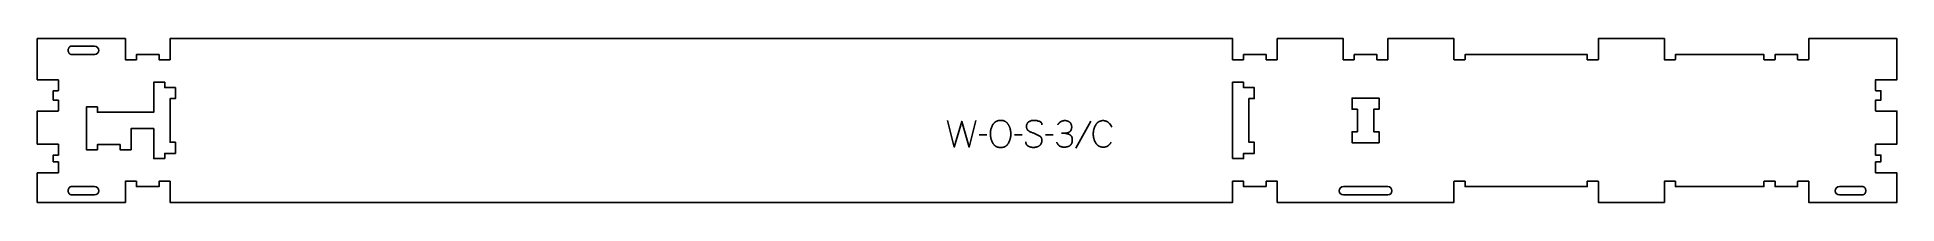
# Model space of a CAD drawing. Extents: x -1026 to 1073, y -93 to 93.
import ezdxf

# ---------------------------------------------------------------- set-up
doc = ezdxf.new("R2010")
doc.units = 0
for name, color, linetype in [('1_ANYTOOL_1MMDEEP_LABELS_S', 2, 'CONTINUOUS'), ('3_ANYTOOL_CUTTHROUGH_INSID', 4, 'CONTINUOUS'), ('4_ANYTOOL_CUTTHROUGH_OUTSI', 5, 'CONTINUOUS')]:
    doc.layers.add(name, color=color, linetype=linetype)

msp = doc.modelspace()

# ---------------------------------------------------------------- linework, layer by layer
at = {"layer": '1_ANYTOOL_1MMDEEP_LABELS_S'}
for p, q in [((45.6, -16.1), (36.9, -16.2)), ((85.7, -16.1), (76.9, -16.2)), ((120.7, -16.1), (111.9, -16.2)), ((163.2, -0.5), (146.1, -31.2))]:
    msp.add_line(p, q, dxfattribs=at)
for points in [[(1.3, 0), (9, -30), (17.4, -0.9), (25.9, -30), (33.4, 0)], [(107.9, -4.6), (107.9, -4.4), (107.9, -4.3), (107.9, -4.2), (107.9, -4.1), (107.9, -4), (107.9, -3.9), (107.9, -3.9), (107.8, -3.8), (107.8, -3.7), (107.8, -3.6), (107.8, -3.5), (107.8, -3.4), (107.8, -3.4), (107.7, -3.3), (107.7, -3.2), (107.7, -3.1), (107.7, -3), (107.6, -3), (107.6, -2.9), (107.6, -2.8), (107.5, -2.7), (107.5, -2.7), (107.5, -2.6), (107.4, -2.5), (107.4, -2.5), (107.3, -2.4), (107.3, -2.3), (107.2, -2.3), (107.2, -2.2), (107.1, -2.1), (107.1, -2.1), (107, -2), (107, -1.9), (106.9, -1.9), (106.9, -1.8), (106.8, -1.8), (106.8, -1.7), (106.7, -1.7), (106.6, -1.6), (106.6, -1.5), (106.5, -1.5), (106.4, -1.4), (106.4, -1.4), (106.3, -1.3), (106.2, -1.3), (106.1, -1.2), (106.1, -1.2), (106, -1.2), (105.9, -1.1), (105.8, -1.1), (105.7, -1), (105.6, -0.9), (105.4, -0.9), (105.2, -0.8), (105, -0.7), (104.8, -0.7), (104.6, -0.6), (103.8, -0.4), (103, -0.2), (102.2, 0), (101.5, 0.1), (101.1, 0.2), (100.7, 0.2), (100.3, 0.3), (100, 0.3), (99.6, 0.3), (99.2, 0.3), (98.9, 0.3), (98.5, 0.3), (98.3, 0.3), (98.1, 0.3), (97.9, 0.3), (97.8, 0.3), (97.6, 0.3), (97.4, 0.3), (97.2, 0.3), (97, 0.2), (96.8, 0.2), (96.6, 0.2), (96.5, 0.1), (96.3, 0.1), (96.1, 0), (95.9, 0), (95.7, -0.1), (95.6, -0.1), (95.4, -0.2), (95.2, -0.2), (95, -0.3), (94.9, -0.4), (94.7, -0.5), (94.5, -0.5), (94.4, -0.6), (94.2, -0.7), (94, -0.8), (93.9, -0.9), (93.7, -1), (93.5, -1.1), (93.4, -1.2), (93.2, -1.3), (93.1, -1.4), (92.9, -1.5), (92.8, -1.6), (92.6, -1.7), (92.5, -1.9), (92.3, -2), (92.2, -2.1), (92.1, -2.2), (91.9, -2.4), (91.8, -2.5), (91.7, -2.6), (91.6, -2.8), (91.5, -2.9), (91.4, -3.1), (91.3, -3.2), (91.2, -3.4), (91.1, -3.5), (91.1, -3.7), (91, -3.9), (90.9, -4), (90.8, -4.2), (90.8, -4.4), (90.7, -4.5), (90.7, -4.7), (90.6, -4.9), (90.6, -5.1), (90.5, -5.3), (90.5, -5.5), (90.5, -5.7), (90.5, -5.9), (90.5, -6.1), (90.4, -6.3), (90.4, -6.5), (90.4, -6.7), (90.4, -6.9), (90.4, -7.1), (90.5, -7.3), (90.5, -7.5), (90.5, -7.7), (90.5, -7.9), (90.6, -8.1), (90.6, -8.3), (90.7, -8.5), (90.7, -8.7), (90.8, -8.8), (90.8, -9), (90.9, -9.1), (90.9, -9.2), (90.9, -9.3), (91, -9.4), (91, -9.4), (91.1, -9.5), (91.1, -9.6), (91.1, -9.7), (91.2, -9.8), (91.2, -9.8), (91.3, -9.9), (91.3, -10), (91.4, -10.1), (91.4, -10.1), (91.5, -10.2), (91.5, -10.3), (91.6, -10.4), (91.6, -10.4), (91.7, -10.5), (91.8, -10.6), (91.8, -10.6), (91.9, -10.7), (92, -10.8), (92, -10.8), (92.2, -11), (92.3, -11.1), (92.4, -11.2), (92.6, -11.3), (92.8, -11.4), (92.9, -11.5), (93.1, -11.6), (93.3, -11.7), (94, -12.1), (94.7, -12.5), (95.5, -12.9), (96.2, -13.2), (97, -13.6), (97.8, -13.9), (98.6, -14.3), (99.4, -14.6), (100.3, -14.9), (101.1, -15.2), (101.8, -15.5), (102.6, -15.9), (103.4, -16.3), (104.1, -16.7), (104.8, -17.1), (105.5, -17.5), (105.6, -17.6), (105.8, -17.7), (106, -17.8), (106, -17.9), (106.1, -17.9), (106.2, -18), (106.2, -18.1), (106.3, -18.1), (106.4, -18.2), (106.4, -18.3), (106.5, -18.3), (106.6, -18.4), (106.6, -18.5), (106.7, -18.5), (106.8, -18.6), (106.8, -18.7), (106.9, -18.8), (106.9, -18.8), (107, -18.9), (107, -19), (107.1, -19.1), (107.1, -19.1), (107.2, -19.2), (107.2, -19.3), (107.3, -19.4), (107.3, -19.5), (107.3, -19.5), (107.4, -19.6), (107.4, -19.7), (107.5, -19.8), (107.5, -19.9), (107.5, -20), (107.6, -20.1), (107.6, -20.1), (107.6, -20.2), (107.6, -20.3), (107.7, -20.4), (107.7, -20.6), (107.8, -20.8), (107.8, -21), (107.8, -21.2), (107.9, -21.4), (107.9, -21.6), (107.9, -21.8), (107.9, -22), (107.9, -22.2), (107.9, -22.5), (107.9, -22.7), (107.9, -22.9), (107.9, -23.2), (107.8, -23.4), (107.8, -23.6), (107.8, -23.8), (107.7, -24), (107.7, -24.3), (107.6, -24.5), (107.6, -24.7), (107.5, -24.9), (107.4, -25.1), (107.4, -25.3), (107.3, -25.5), (107.2, -25.6), (107.1, -25.8), (107, -26), (106.9, -26.2), (106.8, -26.4), (106.7, -26.5), (106.6, -26.7), (106.5, -26.9), (106.4, -27), (106.2, -27.2), (106.1, -27.3), (106, -27.5), (105.8, -27.6), (105.7, -27.7), (105.5, -27.9), (105.4, -28), (105.2, -28.1), (105, -28.3), (104.9, -28.4), (104.7, -28.5), (104.3, -28.7), (104, -28.9), (103.6, -29.1), (103.2, -29.3), (102.9, -29.5), (102.5, -29.6), (102.1, -29.7), (101.9, -29.8), (101.7, -29.9), (101.5, -29.9), (101.3, -30), (101.1, -30), (100.9, -30.1), (100.7, -30.1), (100.5, -30.1), (100.1, -30.2), (99.7, -30.3), (99.3, -30.3), (98.9, -30.3), (98.5, -30.3), (98.1, -30.3), (97.7, -30.3), (97.3, -30.3), (96.9, -30.3), (96.5, -30.2), (96.1, -30.1), (95.7, -30.1), (95.3, -30), (94.9, -29.9), (94.6, -29.8), (94.2, -29.6), (93.8, -29.5), (93.5, -29.3), (93.1, -29.2), (92.8, -29), (92.4, -28.8), (92.3, -28.7), (92.1, -28.6), (92, -28.5), (91.8, -28.4), (91.7, -28.3), (91.5, -28.2), (91.4, -28), (91.2, -27.9), (91.1, -27.8), (91, -27.7), (90.9, -27.5), (90.8, -27.4), (90.7, -27.3), (90.7, -27.3), (90.6, -27.2), (90.6, -27.1), (90.5, -27.1), (90.5, -27), (90.4, -26.9), (90.4, -26.8), (90.3, -26.8), (90.3, -26.7), (90.3, -26.6), (90.2, -26.5), (90.2, -26.5), (90.2, -26.4), (90.1, -26.3), (90.1, -26.2), (90.1, -26.2), (90, -26.1), (90, -26), (90, -25.9), (89.9, -25.7), (89.9, -25.6), (89.8, -25.4), (89.8, -25.2), (89.8, -25.1), (89.7, -24.9), (89.7, -24.7), (89.7, -24.5), (89.7, -24.3), (89.7, -24.1)], [(125.7, -4.9), (125.9, -4.6), (126, -4.3), (126.2, -4), (126.4, -3.8), (126.6, -3.5), (126.7, -3.3), (126.9, -3), (127, -2.9), (127.1, -2.8), (127.2, -2.7), (127.4, -2.5), (127.5, -2.4), (127.6, -2.3), (127.7, -2.2), (127.8, -2.1), (127.9, -2), (128, -1.9), (128.1, -1.8), (128.3, -1.7), (128.4, -1.6), (128.5, -1.6), (128.6, -1.5), (128.7, -1.4), (128.9, -1.3), (129, -1.2), (129.1, -1.2), (129.2, -1.1), (129.4, -1), (129.5, -0.9), (129.6, -0.9), (129.8, -0.8), (129.9, -0.8), (130.1, -0.7), (130.2, -0.6), (130.3, -0.6), (130.5, -0.5), (130.6, -0.5), (130.8, -0.4), (130.9, -0.4), (131.2, -0.3), (131.5, -0.2), (131.9, -0.2), (132.2, -0.1), (132.5, -0.1), (132.8, 0), (133.2, 0), (133.5, 0), (133.9, 0), (134.1, 0), (134.3, 0), (134.5, 0), (134.7, 0), (134.9, 0), (135.1, -0.1), (135.3, -0.1), (135.5, -0.1), (135.7, -0.1), (135.9, -0.2), (136.1, -0.2), (136.2, -0.3), (136.4, -0.3), (136.6, -0.4), (136.8, -0.4), (137, -0.5), (137.1, -0.5), (137.3, -0.6), (137.5, -0.7), (137.6, -0.7), (137.8, -0.8), (137.9, -0.9), (138.1, -1), (138.2, -1.1), (138.4, -1.2), (138.5, -1.2), (138.7, -1.3), (138.8, -1.4), (139, -1.5), (139.1, -1.7), (139.2, -1.8), (139.4, -1.9), (139.5, -2), (139.6, -2.1), (139.8, -2.3), (139.9, -2.4), (140, -2.5), (140.1, -2.6), (140.2, -2.8), (140.3, -2.9), (140.4, -3.1), (140.5, -3.2), (140.6, -3.4), (140.7, -3.5), (140.8, -3.7), (140.8, -3.8), (140.9, -4), (141, -4.2), (141, -4.3), (141.1, -4.5), (141.1, -4.7), (141.2, -4.9), (141.2, -5), (141.3, -5.2), (141.3, -5.4), (141.4, -5.6), (141.4, -5.8), (141.4, -6), (141.4, -6.2), (141.4, -6.4), (141.5, -6.6), (141.5, -6.8), (141.5, -7), (141.5, -7.6), (141.5, -7.9), (141.4, -8.2), (141.4, -8.6), (141.4, -8.9), (141.3, -9), (141.3, -9.1), (141.3, -9.3), (141.2, -9.4), (141.2, -9.6), (141.2, -9.7), (141.1, -9.8), (141.1, -10), (141.1, -10.1), (141, -10.2), (141, -10.3), (140.9, -10.4), (140.9, -10.6), (140.8, -10.7), (140.8, -10.8), (140.7, -10.9), (140.6, -11), (140.6, -11.1), (140.5, -11.2), (140.5, -11.3), (140.4, -11.4), (140.3, -11.5), (140.2, -11.7), (140, -11.8), (139.9, -12), (139.7, -12.2), (139.6, -12.2), (139.5, -12.3), (139.5, -12.4), (139.4, -12.5), (139.3, -12.5), (139.2, -12.6), (139.1, -12.7), (139, -12.7), (138.9, -12.8), (138.8, -12.9), (138.7, -12.9), (138.7, -13), (138.6, -13), (138.5, -13.1), (138.4, -13.1), (138.3, -13.2), (138.2, -13.2), (138.1, -13.3), (138, -13.3), (137.9, -13.4), (137.8, -13.4), (137.7, -13.5), (137.4, -13.5), (137.2, -13.6), (137, -13.7), (136.8, -13.7), (136.6, -13.8), (136.3, -13.9), (136.1, -13.9), (135.9, -14), (135.7, -14), (135.4, -14), (135.2, -14.1), (134.9, -14.1), (134.7, -14.1), (134.5, -14.2), (134.2, -14.2), (134, -14.2), (133.7, -14.2), (130, -14.2)], [(132.8, -14.2), (133.3, -14.3), (133.7, -14.3), (134.1, -14.3), (134.5, -14.4), (135, -14.5), (135.4, -14.6), (135.8, -14.6), (136.2, -14.8), (136.6, -14.9), (137, -15), (137.4, -15.1), (137.8, -15.3), (138.2, -15.4), (138.5, -15.6), (138.9, -15.8), (139.3, -16), (139.5, -16.1), (139.6, -16.2), (139.7, -16.2), (139.8, -16.3), (139.9, -16.4), (140, -16.4), (140.1, -16.5), (140.1, -16.5), (140.2, -16.6), (140.3, -16.7), (140.4, -16.7), (140.4, -16.8), (140.5, -16.8), (140.6, -16.9), (140.6, -17), (140.7, -17.1), (140.8, -17.1), (140.8, -17.2), (140.9, -17.3), (141, -17.3), (141, -17.4), (141.1, -17.5), (141.1, -17.6), (141.2, -17.6), (141.3, -17.7), (141.3, -17.8), (141.4, -17.9), (141.4, -18), (141.5, -18.1), (141.5, -18.1), (141.5, -18.2), (141.6, -18.3), (141.6, -18.4), (141.7, -18.5), (141.7, -18.6), (141.8, -18.7), (141.8, -18.9), (141.9, -19.1), (142, -19.3), (142, -19.5), (142.1, -19.7), (142.1, -19.9), (142.1, -20.1), (142.2, -20.4), (142.2, -20.6), (142.2, -20.8), (142.2, -21.1), (142.2, -21.3), (142.2, -21.6), (142.2, -21.8), (142.2, -22.1), (142.2, -22.4), (142.2, -22.6), (142.2, -22.9), (142.2, -23.2), (142.1, -23.4), (142.1, -23.6), (142, -23.9), (142, -24.1), (141.9, -24.4), (141.9, -24.6), (141.8, -24.8), (141.8, -25), (141.7, -25.2), (141.6, -25.4), (141.5, -25.6), (141.5, -25.8), (141.4, -26), (141.3, -26.2), (141.2, -26.4), (141.1, -26.5), (141, -26.7), (140.8, -26.9), (140.7, -27), (140.6, -27.2), (140.5, -27.4), (140.4, -27.4), (140.3, -27.5), (140.3, -27.6), (140.2, -27.6), (140.1, -27.7), (140.1, -27.8), (140, -27.8), (139.9, -27.9), (139.8, -28), (139.6, -28.1), (139.4, -28.3), (139.3, -28.4), (139.1, -28.5), (138.9, -28.6), (138.8, -28.7), (138.6, -28.8), (138.4, -28.9), (138.2, -29), (138, -29.1), (137.8, -29.2), (137.6, -29.2), (137.4, -29.3), (137.2, -29.4), (137, -29.4), (136.8, -29.5), (136.6, -29.6), (136.4, -29.6), (136.2, -29.7), (135.9, -29.7), (135.7, -29.8), (135.5, -29.8), (135.3, -29.8), (135, -29.9), (134.5, -29.9), (134, -30), (133.5, -30), (133, -30), (132.6, -30), (132.2, -30), (131.9, -29.9), (131.5, -29.9), (131.2, -29.9), (131, -29.8), (130.8, -29.8), (130.6, -29.8), (130.5, -29.7), (130.3, -29.7), (130.1, -29.6), (130, -29.6), (129.8, -29.5), (129.7, -29.5), (129.5, -29.4), (129.4, -29.4), (129.2, -29.3), (129.1, -29.3), (128.9, -29.2), (128.8, -29.1), (128.6, -29.1), (128.5, -29), (128.3, -28.9), (128.2, -28.8), (128.1, -28.7), (127.9, -28.7), (127.8, -28.6), (127.7, -28.5), (127.5, -28.4), (127.4, -28.3), (127.3, -28.2), (127.2, -28.1), (127, -28), (126.9, -27.9), (126.8, -27.8), (126.7, -27.7), (126.6, -27.5), (126.5, -27.4), (126.4, -27.3), (126.3, -27.2), (126.2, -27.1), (126, -26.9), (125.9, -26.8), (125.8, -26.7), (125.7, -26.5), (125.7, -26.4), (125.6, -26.2), (125.5, -26.1), (125.4, -25.9), (125.2, -25.6), (125, -25.3), (124.9, -25), (124.7, -24.7), (124.6, -24.3)]]:
    msp.add_lwpolyline(points, dxfattribs=at)
msp.add_lwpolyline([(61.7, 0.3), (62.1, 0.3), (62.5, 0.3), (62.8, 0.3), (63, 0.3), (63.2, 0.2), (63.3, 0.2), (63.5, 0.2), (63.7, 0.2), (63.8, 0.1), (64, 0.1), (64.2, 0.1), (64.3, 0), (64.5, 0), (64.6, -0.1), (64.8, -0.1), (65, -0.2), (65.1, -0.2), (65.3, -0.3), (65.4, -0.4), (65.6, -0.4), (65.7, -0.5), (65.9, -0.6), (66, -0.6), (66.1, -0.7), (66.3, -0.8), (66.4, -0.9), (66.5, -1), (66.7, -1.1), (67.1, -1.3), (67.3, -1.5), (67.6, -1.7), (67.8, -1.9), (68.1, -2.1), (68.3, -2.4), (68.5, -2.6), (68.7, -2.8), (68.9, -3.1), (69.1, -3.3), (69.3, -3.5), (69.5, -3.8), (69.7, -4.1), (69.9, -4.3), (70.1, -4.6), (70.4, -5.2), (70.6, -5.5), (70.7, -5.8), (70.9, -6.1), (71, -6.4), (71.2, -6.7), (71.3, -7), (71.4, -7.3), (71.5, -7.6), (71.7, -7.9), (71.8, -8.2), (71.9, -8.6), (72, -8.9), (72.1, -9.2), (72.1, -9.6), (72.4, -10.6), (72.5, -11.3), (72.6, -11.9), (72.7, -12.6), (72.8, -13.2), (72.8, -13.9), (72.8, -14.5), (72.9, -15.2), (72.8, -15.8), (72.8, -16.4), (72.8, -17.1), (72.7, -17.7), (72.6, -18.4), (72.5, -19), (72.3, -19.6), (72.2, -20.3), (72, -20.9), (71.8, -21.5), (71.5, -22.2), (71.3, -22.8), (71, -23.5), (70.7, -24.1), (70.4, -24.7), (70.1, -25.4), (69.9, -25.7), (69.7, -26), (69.5, -26.3), (69.3, -26.6), (69.1, -26.8), (68.9, -27.1), (68.7, -27.4), (68.5, -27.6), (68.4, -27.7), (68.3, -27.8), (68.2, -28), (68, -28.1), (67.9, -28.2), (67.8, -28.3), (67.7, -28.4), (67.6, -28.5), (67.4, -28.6), (67.3, -28.7), (67.2, -28.8), (67.1, -28.9), (66.9, -28.9), (66.8, -29), (66.7, -29.1), (66.5, -29.2), (66.4, -29.3), (66.2, -29.4), (66.1, -29.4), (66, -29.5), (65.8, -29.6), (65.7, -29.6), (65.5, -29.7), (65.4, -29.8), (65.2, -29.8), (65.1, -29.9), (64.9, -29.9), (64.8, -30), (64.5, -30.1), (64.1, -30.2), (63.8, -30.2), (63.5, -30.3), (63.2, -30.3), (62.8, -30.4), (62.5, -30.4), (62.1, -30.5), (61.7, -30.5), (61.4, -30.5), (61, -30.5), (60.6, -30.5), (60.2, -30.4), (59.9, -30.4), (59.5, -30.3), (59.2, -30.3), (58.8, -30.2), (58.5, -30.1), (58.2, -30.1), (57.8, -30), (57.7, -29.9), (57.5, -29.9), (57.4, -29.8), (57.2, -29.7), (57.1, -29.7), (56.9, -29.6), (56.8, -29.5), (56.6, -29.5), (56.5, -29.4), (56.3, -29.3), (56.2, -29.3), (56, -29.2), (55.9, -29.1), (55.8, -29), (55.6, -28.9), (55.5, -28.8), (55.4, -28.7), (55.2, -28.6), (55.1, -28.5), (55, -28.4), (54.9, -28.3), (54.7, -28.2), (54.6, -28.1), (54.5, -28), (54.4, -27.9), (54.2, -27.8), (54.1, -27.7), (54, -27.6), (53.9, -27.4), (53.8, -27.3), (53.6, -27), (53.4, -26.8), (53.2, -26.5), (53, -26.2), (52.8, -25.9), (52.6, -25.6), (52.4, -25.3), (52.1, -24.6), (51.8, -24), (51.5, -23.3), (51.2, -22.7), (51, -22), (50.7, -21.4), (50.5, -20.7), (50.4, -20.1), (50.2, -19.4), (50.1, -18.8), (49.9, -18.1), (49.8, -17.5), (49.8, -16.8), (49.7, -16.2), (49.7, -15.5), (49.7, -14.9), (49.7, -14.2), (49.7, -13.5), (49.8, -12.8), (49.9, -12.1), (50, -11.5), (50.1, -10.8), (50.2, -10.1), (50.4, -9.5), (50.6, -8.8), (50.8, -8.2), (51, -7.6), (51.3, -6.9), (51.6, -6.3), (51.9, -5.7), (52.2, -5.1), (52.5, -4.5), (52.7, -4.2), (52.9, -3.9), (53.1, -3.6), (53.3, -3.4), (53.5, -3.1), (53.8, -2.9), (54, -2.6), (54.2, -2.4), (54.3, -2.3), (54.4, -2.2), (54.6, -2.1), (54.7, -1.9), (54.8, -1.8), (54.9, -1.7), (55.1, -1.6), (55.2, -1.5), (55.3, -1.5), (55.5, -1.4), (55.6, -1.3), (55.7, -1.2), (55.9, -1.1), (56, -1), (56.2, -0.9), (56.3, -0.9), (56.4, -0.8), (56.6, -0.7), (56.9, -0.6), (57.2, -0.5), (57.5, -0.3), (57.8, -0.2), (58.1, -0.1), (58.5, 0), (58.8, 0), (59.1, 0.1), (59.5, 0.2), (59.8, 0.2), (60.2, 0.3), (60.6, 0.3), (60.9, 0.3), (61.3, 0.3)], close=True, dxfattribs=at)
msp.add_lwpolyline([(186.9, -7.5, 0.131103), (183.1, -2.1), (182.9, -2), (182.8, -1.9), (182.6, -1.8), (182.4, -1.6), (182.3, -1.5), (182.1, -1.4), (181.9, -1.3), (181.8, -1.2), (181.6, -1.1), (181.4, -1), (181.2, -0.9), (181.1, -0.8), (180.9, -0.8), (180.7, -0.7), (180.5, -0.6), (180.3, -0.5), (180.1, -0.5), (179.9, -0.4), (179.7, -0.4), (179.5, -0.3), (179.3, -0.3), (179.1, -0.2), (178.9, -0.2), (178.7, -0.1), (178.5, -0.1), (178.3, -0.1), (178.1, -0.1), (177.9, 0), (177.7, 0), (177.4, 0), (177.2, 0), (177, 0), (176.7, 0), (176.3, 0), (176, 0), (175.7, -0.1), (175.3, -0.1), (175, -0.2), (174.7, -0.2), (174.4, -0.3), (174.1, -0.4), (173.8, -0.5), (173.5, -0.6), (173.2, -0.7), (173, -0.8), (172.8, -0.8), (172.7, -0.9), (172.5, -1), (172.4, -1), (172.3, -1.1), (172.1, -1.2), (172, -1.3), (171.9, -1.3), (171.8, -1.4), (171.6, -1.5), (171.5, -1.6), (171.4, -1.7), (171.1, -1.8), (170.9, -2), (170.7, -2.2), (170.4, -2.4), (170.2, -2.7), (170, -2.9), (169.8, -3.1), (169.6, -3.4), (169.4, -3.6), (169.2, -3.9), (169, -4.1), (168.8, -4.4), (168.6, -4.7), (168.3, -5.3), (168, -5.9), (167.7, -6.5), (167.4, -7.1), (167.2, -7.7), (166.9, -8.4), (166.7, -9), (166.6, -9.6), (166.4, -10.3), (166.2, -10.9), (166.1, -11.6), (166, -12.3), (166, -12.9), (165.9, -13.6), (165.9, -14.3), (165.9, -15), (165.9, -15.7), (165.9, -16.4), (166, -17.1), (166, -17.8), (166.1, -18.4), (166.3, -19.1), (166.4, -19.7), (166.6, -20.4), (166.8, -21), (167, -21.7), (167.2, -22.3), (167.4, -22.9), (167.7, -23.5), (168, -24.1), (168.3, -24.7), (168.7, -25.3), (168.9, -25.6), (169.1, -25.9), (169.2, -26.2), (169.4, -26.4), (169.7, -26.7), (169.9, -26.9), (170.1, -27.1), (170.3, -27.4), (170.5, -27.6), (170.8, -27.8), (171, -28), (171.2, -28.2), (171.4, -28.3), (171.5, -28.4), (171.6, -28.4), (171.8, -28.5), (171.9, -28.6), (172, -28.7), (172.2, -28.8), (172.3, -28.8), (172.6, -29), (172.8, -29.1), (173.1, -29.2), (173.4, -29.3), (173.7, -29.4), (174, -29.5), (174.3, -29.6), (174.6, -29.7), (175, -29.8), (175.3, -29.8), (175.6, -29.9), (175.9, -29.9), (176.3, -30), (176.6, -30), (177, -30), (177.3, -30), (177.7, -30), (178.1, -30), (178.3, -30), (178.5, -29.9), (178.6, -29.9), (178.8, -29.9), (179, -29.9), (179.2, -29.8), (179.4, -29.8), (179.5, -29.8), (179.7, -29.7), (179.9, -29.7), (180, -29.6), (180.2, -29.6), (180.4, -29.5), (180.5, -29.5), (180.7, -29.4), (180.8, -29.4), (181, -29.3), (181.1, -29.2), (181.3, -29.2), (181.4, -29.1), (181.6, -29), (181.7, -28.9), (181.9, -28.8), (182, -28.8), (182.2, -28.7), (182.3, -28.6), (182.4, -28.5), (182.6, -28.4), (182.8, -28.2), (183.1, -28), (183.4, -27.7), (183.6, -27.5), (183.8, -27.3), (184.1, -27), (184.3, -26.8), (184.5, -26.5), (184.8, -26.2), (185, -26), (185.2, -25.7), (185.4, -25.4), (185.6, -25.1), (185.8, -24.8), (186, -24.5), (186.2, -24.2)], format="xyb", dxfattribs=at)
at = {"layer": '3_ANYTOOL_CUTTHROUGH_INSID'}
for points in [[(-961.7, 84.4), (-987.4, 84.4), (-987.5, 84.4), (-987.6, 84.4), (-987.7, 84.4), (-987.8, 84.4), (-987.9, 84.4), (-988, 84.4), (-988.1, 84.4), (-988.2, 84.4), (-988.3, 84.3), (-988.4, 84.3), (-988.5, 84.3), (-988.6, 84.2), (-988.7, 84.2), (-988.8, 84.2), (-988.9, 84.1), (-989, 84.1), (-989.1, 84), (-989.2, 84), (-989.3, 83.9), (-989.4, 83.9), (-989.4, 83.8), (-989.5, 83.8), (-989.6, 83.7), (-989.7, 83.6), (-989.8, 83.6), (-989.9, 83.5), (-990, 83.4), (-990, 83.3), (-990.1, 83.3), (-990.2, 83.2), (-990.3, 83.1), (-990.3, 83), (-990.4, 82.9), (-990.5, 82.8), (-990.5, 82.7), (-990.6, 82.6), (-990.7, 82.5), (-990.7, 82.4), (-990.8, 82.3), (-990.8, 82.2), (-990.9, 82.1), (-990.9, 82), (-991, 81.9), (-991, 81.8), (-991.1, 81.7), (-991.1, 81.6), (-991.1, 81.5), (-991.2, 81.4), (-991.2, 81.3), (-991.2, 81.2), (-991.3, 81.1), (-991.3, 81), (-991.3, 80.9), (-991.3, 80.8), (-991.4, 80.6), (-991.4, 80.5), (-991.4, 80.4), (-991.4, 80.3), (-991.4, 80.2), (-991.4, 80.1), (-991.4, 80), (-991.4, 79.9), (-991.4, 79.8), (-991.4, 79.7), (-991.4, 79.6), (-991.4, 79.5), (-991.4, 79.4), (-991.4, 79.3), (-991.4, 79.2), (-991.4, 79), (-991.4, 78.9), (-991.4, 78.8), (-991.4, 78.7), (-991.3, 78.6), (-991.3, 78.5), (-991.3, 78.4), (-991.3, 78.3), (-991.2, 78.2), (-991.2, 78.1), (-991.2, 78), (-991.1, 77.9), (-991.1, 77.8), (-991.1, 77.6), (-991, 77.5), (-991, 77.4), (-990.9, 77.3), (-990.9, 77.2), (-990.8, 77.1), (-990.8, 77), (-990.7, 76.9), (-990.7, 76.8), (-990.6, 76.7), (-990.5, 76.6), (-990.5, 76.6), (-990.4, 76.5), (-990.3, 76.4), (-990.3, 76.3), (-990.2, 76.2), (-990.1, 76.1), (-990, 76), (-990, 76), (-989.9, 75.9), (-989.8, 75.8), (-989.7, 75.7), (-989.6, 75.7), (-989.5, 75.6), (-989.4, 75.6), (-989.4, 75.5), (-989.3, 75.4), (-989.2, 75.4), (-989.1, 75.3), (-989, 75.3), (-988.9, 75.2), (-988.8, 75.2), (-988.7, 75.2), (-988.6, 75.1), (-988.5, 75.1), (-988.4, 75.1), (-988.3, 75), (-988.2, 75), (-988.1, 75), (-988, 75), (-987.9, 75), (-987.8, 75), (-987.7, 74.9), (-987.6, 74.9), (-987.5, 74.9), (-987.4, 74.9), (-961.7, 74.9, 1)], [(-961.7, -84.1, 1), (-961.7, -74.6), (-987.4, -74.6), (-987.5, -74.6), (-987.6, -74.6), (-987.7, -74.6), (-987.8, -74.6), (-987.9, -74.6), (-988, -74.6), (-988.1, -74.6), (-988.2, -74.6), (-988.3, -74.7), (-988.4, -74.7), (-988.5, -74.7), (-988.6, -74.8), (-988.7, -74.8), (-988.8, -74.8), (-988.9, -74.9), (-989, -74.9), (-989.1, -75), (-989.2, -75), (-989.3, -75.1), (-989.4, -75.1), (-989.4, -75.2), (-989.5, -75.2), (-989.6, -75.3), (-989.7, -75.4), (-989.8, -75.4), (-989.9, -75.5), (-990, -75.6), (-990, -75.7), (-990.1, -75.7), (-990.2, -75.8), (-990.3, -75.9), (-990.3, -76), (-990.4, -76.1), (-990.5, -76.2), (-990.5, -76.3), (-990.6, -76.4), (-990.7, -76.5), (-990.7, -76.6), (-990.8, -76.7), (-990.8, -76.8), (-990.9, -76.9), (-990.9, -77), (-991, -77.1), (-991, -77.2), (-991.1, -77.3), (-991.1, -77.4), (-991.1, -77.5), (-991.2, -77.6), (-991.2, -77.7), (-991.2, -77.8), (-991.3, -77.9), (-991.3, -78), (-991.3, -78.1), (-991.3, -78.2), (-991.4, -78.4), (-991.4, -78.5), (-991.4, -78.6), (-991.4, -78.7), (-991.4, -78.8), (-991.4, -78.9), (-991.4, -79), (-991.4, -79.1), (-991.4, -79.2), (-991.4, -79.3), (-991.4, -79.4), (-991.4, -79.5), (-991.4, -79.6), (-991.4, -79.7), (-991.4, -79.8), (-991.4, -80), (-991.4, -80.1), (-991.4, -80.2), (-991.4, -80.3), (-991.3, -80.4), (-991.3, -80.5), (-991.3, -80.6), (-991.3, -80.7), (-991.2, -80.8), (-991.2, -80.9), (-991.2, -81), (-991.1, -81.1), (-991.1, -81.2), (-991.1, -81.4), (-991, -81.5), (-991, -81.6), (-990.9, -81.7), (-990.9, -81.8), (-990.8, -81.9), (-990.8, -82), (-990.7, -82.1), (-990.7, -82.2), (-990.6, -82.3), (-990.5, -82.4), (-990.5, -82.4), (-990.4, -82.5), (-990.3, -82.6), (-990.3, -82.7), (-990.2, -82.8), (-990.1, -82.9), (-990, -83), (-990, -83), (-989.9, -83.1), (-989.8, -83.2), (-989.7, -83.3), (-989.6, -83.3), (-989.5, -83.4), (-989.4, -83.4), (-989.4, -83.5), (-989.3, -83.6), (-989.2, -83.6), (-989.1, -83.7), (-989, -83.7), (-988.9, -83.8), (-988.8, -83.8), (-988.7, -83.8), (-988.6, -83.9), (-988.5, -83.9), (-988.4, -83.9), (-988.3, -84), (-988.2, -84), (-988.1, -84), (-988, -84), (-987.9, -84), (-987.8, -84), (-987.7, -84.1), (-987.6, -84.1), (-987.5, -84.1), (-987.4, -84.1)], [(448.3, -84.1), (498.3, -84.1, 1), (498.3, -74.6), (448.3, -74.6, 1)], [(1008.3, -84.1), (1034.1, -84.1), (1034.2, -84.1), (1034.2, -84.1), (1034.3, -84.1), (1034.4, -84), (1034.5, -84), (1034.6, -84), (1034.7, -84), (1034.8, -84), (1034.9, -84), (1035, -83.9), (1035.1, -83.9), (1035.2, -83.9), (1035.3, -83.8), (1035.4, -83.8), (1035.5, -83.8), (1035.6, -83.7), (1035.7, -83.7), (1035.8, -83.6), (1035.9, -83.6), (1036, -83.5), (1036.1, -83.4), (1036.2, -83.4), (1036.2, -83.3), (1036.3, -83.3), (1036.4, -83.2), (1036.5, -83.1), (1036.6, -83), (1036.7, -83), (1036.7, -82.9), (1036.8, -82.8), (1036.9, -82.7), (1037, -82.6), (1037, -82.5), (1037.1, -82.4), (1037.2, -82.4), (1037.2, -82.3), (1037.3, -82.2), (1037.3, -82.1), (1037.4, -82), (1037.5, -81.9), (1037.5, -81.8), (1037.6, -81.7), (1037.6, -81.6), (1037.6, -81.5), (1037.7, -81.4), (1037.7, -81.2), (1037.8, -81.1), (1037.8, -81), (1037.8, -80.9), (1037.9, -80.8), (1037.9, -80.7), (1037.9, -80.6), (1037.9, -80.5), (1038, -80.4), (1038, -80.3), (1038, -80.2), (1038, -80.1), (1038, -80), (1038, -79.8), (1038, -79.7), (1038.1, -79.6), (1038.1, -79.5), (1038.1, -79.4), (1038.1, -79.3), (1038.1, -79.2), (1038.1, -79.1), (1038.1, -79), (1038, -78.9), (1038, -78.8), (1038, -78.7), (1038, -78.6), (1038, -78.5), (1038, -78.4), (1038, -78.2), (1037.9, -78.1), (1037.9, -78), (1037.9, -77.9), (1037.9, -77.8), (1037.8, -77.7), (1037.8, -77.6), (1037.8, -77.5), (1037.7, -77.4), (1037.7, -77.3), (1037.6, -77.2), (1037.6, -77.1), (1037.6, -77), (1037.5, -76.9), (1037.5, -76.8), (1037.4, -76.7), (1037.3, -76.6), (1037.3, -76.5), (1037.2, -76.4), (1037.2, -76.3), (1037.1, -76.2), (1037, -76.1), (1037, -76), (1036.9, -75.9), (1036.8, -75.8), (1036.7, -75.7), (1036.7, -75.7), (1036.6, -75.6), (1036.5, -75.5), (1036.4, -75.4), (1036.3, -75.4), (1036.2, -75.3), (1036.2, -75.2), (1036.1, -75.2), (1036, -75.1), (1035.9, -75.1), (1035.8, -75), (1035.7, -75), (1035.6, -74.9), (1035.5, -74.9), (1035.4, -74.8), (1035.3, -74.8), (1035.2, -74.8), (1035.1, -74.7), (1035, -74.7), (1034.9, -74.7), (1034.8, -74.6), (1034.7, -74.6), (1034.6, -74.6), (1034.5, -74.6), (1034.4, -74.6), (1034.3, -74.6), (1034.2, -74.6), (1034.2, -74.6), (1034.1, -74.6), (1008.3, -74.6, 1)]]:
    msp.add_lwpolyline(points, format="xyb", close=True, dxfattribs=at)
for points in [[(-882.4, -43), (-882.4, -37), (-870.4, -37), (-870.4, -24.5), (-876.4, -24.5), (-876.4, 25), (-870.4, 25), (-870.4, 37.5), (-882.4, 37.5), (-882.4, 43.5), (-894.9, 43.5), (-894.9, 9.5), (-958.4, 9.5), (-958.4, 15.5), (-970.9, 15.5), (-970.9, -33), (-958.4, -33), (-958.4, -27), (-932.9, -27), (-932.9, -33), (-920.4, -33), (-920.4, -9), (-894.9, -9), (-894.9, -43)], [(323.1, -43), (335.6, -43), (335.6, -37), (347.6, -37), (347.6, -24.5), (341.6, -24.5), (341.6, 25), (347.6, 25), (347.6, 37.5), (335.6, 37.5), (335.6, 43.5), (323.1, 43.5)], [(464.1, 13), (464.1, -12.5), (458.1, -12.5), (458.1, -25), (488.6, -25), (488.6, -12.5), (482.6, -12.5), (482.6, 13), (488.6, 13), (488.6, 25.5), (458.1, 25.5), (458.1, 13)]]:
    msp.add_lwpolyline(points, close=True, dxfattribs=at)
at = {"layer": '4_ANYTOOL_CUTTHROUGH_OUTSI'}
msp.add_lwpolyline([(361.1, -74.6), (335.6, -74.6), (335.6, -68.8, 0.414214), (335.3, -68.6), (323.3, -68.6, 0.414214), (323.1, -68.8), (323.1, -92.6), (-876.4, -92.6), (-876.4, -68.8, 0.414214), (-876.7, -68.6), (-888.7, -68.6, 0.414214), (-888.9, -68.8), (-888.9, -74.6), (-914.4, -74.6), (-914.4, -68.8, 0.414214), (-914.7, -68.6), (-926.7, -68.6, 0.414214), (-926.9, -68.8), (-926.9, -92.6), (-1026.4, -92.6), (-1026.4, -59.1), (-1002.7, -59.1, 0.414214), (-1002.4, -58.8), (-1002.4, -46.8, 0.414214), (-1002.7, -46.6), (-1008.4, -46.6), (-1008.4, -39), (-1002.7, -39, 0.414214), (-1002.4, -38.7), (-1002.4, -26.7, 0.414214), (-1002.7, -26.5), (-1026.4, -26.5), (-1026.4, 10.9), (-1002.7, 10.9, 0.414214), (-1002.4, 11.2), (-1002.4, 23.2, 0.414214), (-1002.7, 23.4), (-1008.4, 23.4), (-1008.4, 33.9), (-1002.7, 33.9, 0.414214), (-1002.4, 34.2), (-1002.4, 46.2, 0.414214), (-1002.7, 46.4), (-1026.4, 46.4), (-1026.4, 92.9), (-926.9, 92.9), (-926.9, 69.2, 0.414214), (-926.7, 68.9), (-914.7, 68.9, 0.414214), (-914.4, 69.2), (-914.4, 74.9), (-888.9, 74.9), (-888.9, 69.2, 0.414214), (-888.7, 68.9), (-876.7, 68.9, 0.414214), (-876.4, 69.2), (-876.4, 92.9), (323.1, 92.9), (323.1, 69.2, 0.414214), (323.3, 68.9), (335.3, 68.9, 0.414214), (335.6, 69.2), (335.6, 74.9), (361.1, 74.9), (361.1, 69.2, 0.414214), (361.3, 68.9), (373.3, 68.9, 0.414214), (373.6, 69.2), (373.6, 92.9), (448.1, 92.9), (448.1, 69.2, 0.414214), (448.3, 68.9), (460.3, 68.9, 0.414214), (460.6, 69.2), (460.6, 74.9), (486.1, 74.9), (486.1, 69.2, 0.414214), (486.3, 68.9), (498.3, 68.9, 0.414214), (498.6, 69.2), (498.6, 92.9), (573.1, 92.9), (573.1, 69.2, 0.414214), (573.3, 68.9), (585.3, 68.9, 0.414214), (585.6, 69.2), (585.6, 74.9), (723.6, 74.9), (723.6, 69.2, 0.414214), (723.8, 68.9), (735.8, 68.9, 0.414214), (736.1, 69.2), (736.1, 92.9), (810.6, 92.9), (810.6, 69.2, 0.414214), (810.8, 68.9), (822.8, 68.9, 0.414214), (823.1, 69.2), (823.1, 74.9), (923.1, 74.9), (923.1, 69.2, 0.414214), (923.3, 68.9), (935.3, 68.9, 0.414214), (935.6, 69.2), (935.6, 74.9), (961.1, 74.9), (961.1, 69.2, 0.414214), (961.3, 68.9), (973.3, 68.9, 0.414214), (973.6, 69.2), (973.6, 92.9), (1073.1, 92.9), (1073.1, 46.4), (1049.3, 46.4, 0.414214), (1049.1, 46.2), (1049.1, 34.2, 0.414214), (1049.3, 33.9), (1055.1, 33.9), (1055.1, 23.4), (1049.3, 23.4, 0.414214), (1049.1, 23.2), (1049.1, 11.2, 0.414214), (1049.3, 10.9), (1073.1, 10.9), (1073.1, -26.5), (1049.3, -26.5, 0.414214), (1049.1, -26.7), (1049.1, -38.7, 0.414214), (1049.3, -39), (1055.1, -39), (1055.1, -46.6), (1049.3, -46.6, 0.414214), (1049.1, -46.8), (1049.1, -58.8, 0.414214), (1049.3, -59.1), (1073.1, -59.1), (1073.1, -92.6), (973.6, -92.6), (973.6, -68.8, 0.414214), (973.3, -68.6), (961.3, -68.6, 0.414214), (961.1, -68.8), (961.1, -74.6), (935.6, -74.6), (935.6, -68.8, 0.414214), (935.3, -68.6), (923.3, -68.6, 0.414214), (923.1, -68.8), (923.1, -74.6), (823.1, -74.6), (823.1, -68.8, 0.414214), (822.8, -68.6), (810.8, -68.6, 0.414214), (810.6, -68.8), (810.6, -92.6), (736.1, -92.6), (736.1, -68.8, 0.414214), (735.8, -68.6), (723.8, -68.6, 0.414214), (723.6, -68.8), (723.6, -74.6), (585.6, -74.6), (585.6, -68.8, 0.414214), (585.3, -68.6), (573.3, -68.6, 0.414214), (573.1, -68.8), (573.1, -92.6), (373.6, -92.6), (373.6, -68.8, 0.414214), (373.3, -68.6), (361.3, -68.6, 0.414214), (361.1, -68.8)], format="xyb", close=True, dxfattribs=at)

doc.saveas('drawing.dxf')
